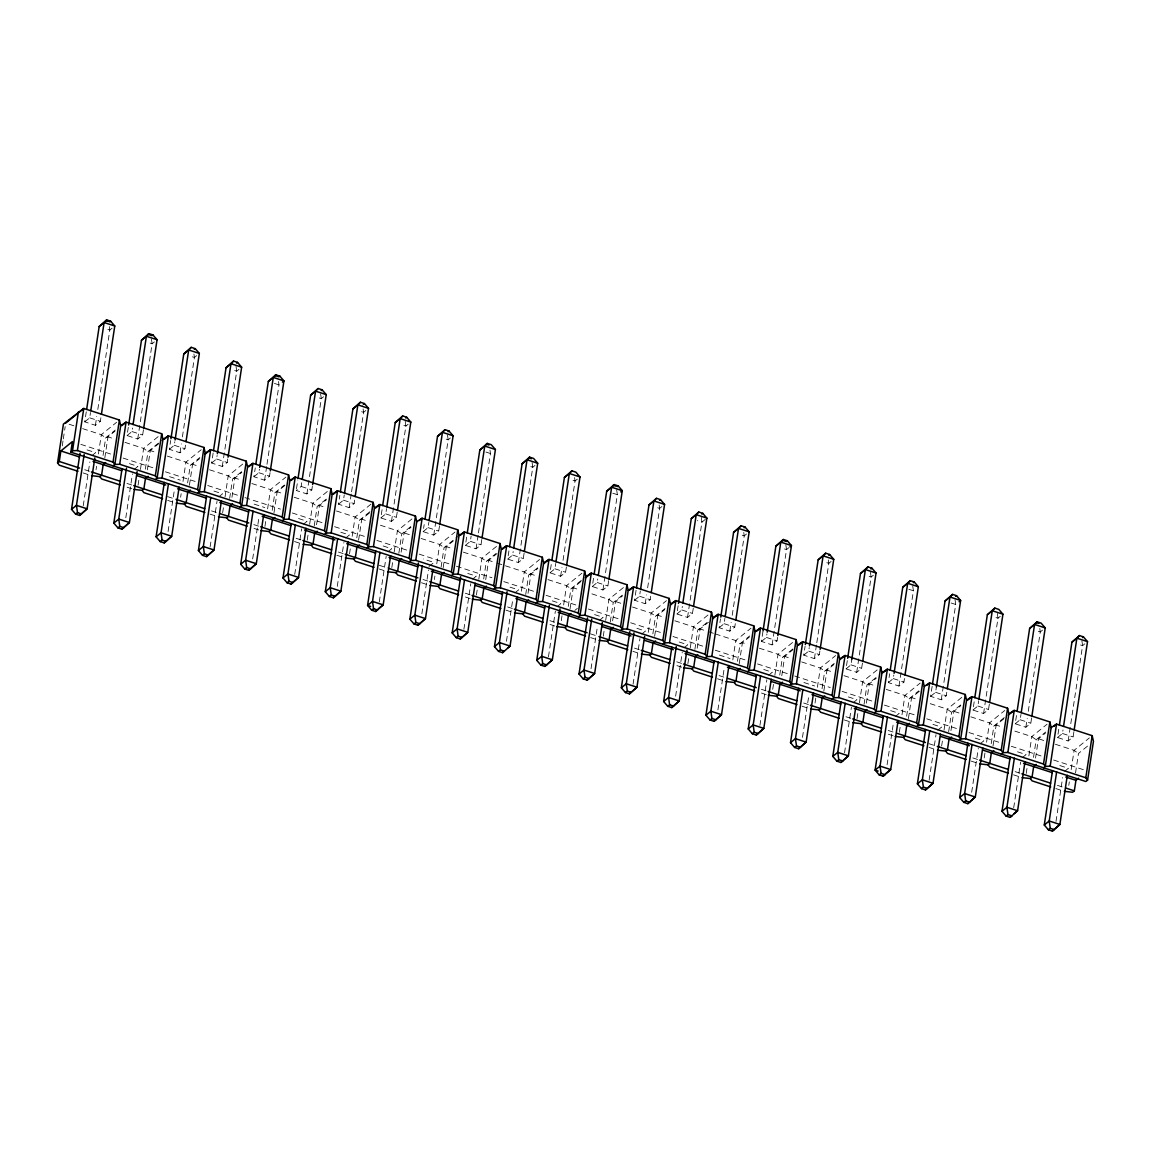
<?xml version="1.0" encoding="UTF-8"?>
<svg xmlns="http://www.w3.org/2000/svg" width="1151" height="1151" viewBox="0 0 1151 1151"><rect width="100%" height="100%" fill="white"/><g stroke="black" fill="none" stroke-linecap="round" stroke-linejoin="round"><path stroke-width="0.75" stroke-dasharray="5 3.75" d="M62.255 445.926L63.046 440.66M63.319 438.905L64.37 431.898M64.643 430.143L65.175 426.633M100.885 417.77L100.353 421.295L95.418 425.309L84.757 421.841L86.354 411.252M84.757 421.841L89.692 417.842L90.497 412.547M83.232 505.793L89.864 461.939M95.418 425.309L96.742 416.475M97.821 409.425L109.82 330.006L109 324.165M96.037 469.766L96.555 466.256M98.411 453.983L101.331 434.69L116.625 422.273M103.043 455.451L105.705 437.826L115.244 430.086M104.813 457.897L107.993 436.848L114.942 431.208M143.443 429.726L142.652 435.02L137.703 439.035L127.056 435.567L128.38 426.748M127.056 435.567L131.991 431.553L132.523 428.028M125.804 517.763L132.437 473.91M137.703 439.035L152.119 343.732L151.299 337.89M138.062 485.247L139.113 478.226M140.451 469.464L143.63 448.415L158.924 435.999M145.343 469.176L148.004 451.552L161.629 440.502M147.371 469.867L150.292 450.573L158.637 443.797M185.484 445.207L184.937 448.746L180.002 452.76L169.341 449.293L170.679 440.473M169.341 449.293L174.29 445.279L174.823 441.754M168.089 531.489L174.463 489.391M180.002 452.76L181.34 443.926M182.405 436.876L194.418 357.457L193.584 351.602M180.621 497.218L181.153 493.707M183.009 481.435L185.93 462.141L201.209 449.724M187.627 482.902L190.303 465.277L199.828 457.537M189.397 485.348L192.577 464.299L199.54 458.659M227.769 458.932L227.236 462.472L222.287 466.472L211.64 463.019L213.237 452.429M211.64 463.019L216.575 459.004L217.107 455.479M210.115 546.97L217.021 501.361M222.287 466.472L236.703 371.183L235.883 365.327M222.647 512.699L223.711 505.677M225.035 496.901L228.215 475.852L243.508 463.45M229.653 498.397L232.588 479.003L242.127 471.263M231.955 497.318L234.876 478.025L241.825 472.37M270.068 472.658L269.535 476.183L264.586 480.197L253.925 476.744L255.263 467.925M253.925 476.744L258.874 472.73L259.407 469.205M252.673 558.94L259.047 516.842M264.586 480.197L266.73 466.083M266.989 464.313L279.002 384.894L278.168 379.053M264.946 526.424L265.996 519.403M267.593 508.871L270.514 489.578L285.808 477.176M272.212 510.353L274.888 492.729L284.426 484.988M273.981 512.799L277.175 491.75L285.506 484.974M296.498 488.7L297.821 479.881M312.353 486.384L311.82 489.909L306.885 493.923L296.224 490.47L301.174 486.456L301.965 481.161M294.714 574.421L301.605 528.813M306.885 493.923L321.287 398.62L320.467 392.779M307.231 540.136L308.295 533.129M309.619 524.352L312.799 503.304L328.093 490.887M314.252 525.834L317.172 506.454L326.711 498.714M316.554 524.755L319.46 505.462L326.409 499.822M354.652 500.11L354.12 503.634L349.17 507.649L338.523 504.196L339.847 495.362M338.523 504.196L343.458 500.181L344.264 494.887M337.272 586.391L343.904 542.538M349.17 507.649L351.314 493.534M351.573 491.765L363.587 412.346L362.551 405.037M349.53 553.861L350.595 546.854M352.177 536.323L355.098 517.029L371.787 503.491M356.81 537.805L359.472 520.166L373.097 509.116M358.58 540.236L361.759 519.187L370.104 512.425M397.21 512.066L396.419 517.36L391.469 521.374L380.808 517.921L382.42 507.332M380.808 517.921L385.758 513.907L386.549 508.613M379.298 601.872L386.189 556.25M391.469 521.374L405.886 426.071L405.051 420.23M391.815 567.587L392.62 562.321M394.203 551.804L397.397 530.755L412.691 518.338M398.836 553.286L401.771 533.891L411.295 526.151M401.138 552.207L404.059 532.913L411.008 527.273M439.509 525.791L438.704 531.086L433.769 535.1L423.108 531.633L424.172 524.583M423.108 531.633L428.043 527.633L428.848 522.338M421.856 613.843L428.489 569.975M433.769 535.1L448.171 439.797L447.351 433.956M434.373 579.557L434.905 576.047M436.761 563.774L439.682 544.481L454.976 532.064M441.121 567.011L444.056 547.617L457.681 536.567M443.164 567.688L446.343 546.639L453.293 540.999M481.794 539.517L481.003 544.811L476.054 548.826L465.392 545.358L467.004 534.769M465.392 545.358L470.342 541.344L471.147 536.049M463.882 629.309L470.788 583.701M476.054 548.826L478.197 534.697M478.456 532.942L490.47 453.523L489.635 447.681M476.413 595.038L477.464 588.017M478.802 579.255L481.981 558.206L497.275 545.79M483.693 578.967L486.355 561.343L495.894 553.602M485.722 579.658L488.643 560.364L496.987 553.588M524.093 553.243L523.288 558.537L518.353 562.551L507.692 559.084L509.289 548.495M507.692 559.084L512.641 555.07L513.173 551.545M506.44 641.28L512.814 599.182M518.353 562.551L532.769 467.248L531.733 459.94M521.36 591.226L524.28 571.932L539.56 559.515M525.719 594.463L528.64 575.068L538.179 567.328M528.021 593.384L530.928 574.09L537.891 568.45M566.393 566.968L565.587 572.263L560.638 576.263L549.991 572.81L551.588 562.22M549.991 572.81L554.926 568.795L555.732 563.501M548.466 656.761L555.372 611.152M560.638 576.263L561.976 567.443M563.04 560.379L575.054 480.974L574.234 475.118M561.256 620.734L562.062 615.468M563.645 604.951L566.565 585.643L581.859 573.241M568.277 606.419L570.939 588.794L584.564 577.73M570.047 608.865L573.227 587.816L581.572 581.039M608.678 580.68L607.886 585.974L602.937 589.988L592.276 586.535L593.614 577.716M592.276 586.535L597.225 582.521L597.757 578.996M591.024 668.731L597.398 626.633M602.937 589.988L617.353 494.685L616.519 488.844M603.297 636.215L604.088 630.949M605.671 620.418L608.865 599.369L624.159 586.967M610.303 621.9L613.238 602.52L622.763 594.779M612.605 620.835L615.526 601.541L622.475 595.887M650.703 596.175L650.171 599.7L645.236 603.714L634.575 600.261L636.172 589.672M634.575 600.261L639.524 596.247L640.316 590.952M633.064 684.212L639.956 638.604M645.236 603.714L646.56 594.894M647.639 587.83L659.638 508.411L658.818 502.57M648.243 632.388L651.149 613.095L666.443 600.678M652.862 633.87L655.523 616.245L665.062 608.505M654.631 636.302L657.811 615.253L664.76 609.613M693.276 608.131L692.47 613.425L687.521 617.44L676.874 613.987L678.471 603.397M676.874 613.987L681.809 609.972L682.342 606.433M675.623 696.182L682.255 652.329M687.521 617.44L701.937 522.137L701.117 516.295M687.881 663.652L688.945 656.645M690.269 647.869L693.449 626.82L708.743 614.404M694.887 649.351L697.823 629.957L707.361 622.216M697.189 648.272L700.11 628.978L708.455 622.216M735.302 623.626L734.755 627.151L729.82 631.165L719.159 627.712L720.497 618.878M719.159 627.712L724.108 623.698L724.9 618.404M717.907 709.908L724.281 667.796M729.82 631.165L731.158 622.346M732.223 615.281L744.237 535.862L743.402 530.021M732.827 659.84L735.748 640.546L751.042 628.129M737.446 661.321L740.122 643.682L749.646 635.942M739.215 663.753L742.409 642.704L749.359 637.064M777.587 637.352L777.054 640.877L772.12 644.891L761.458 641.424L763.055 630.834M761.458 641.424L766.393 637.424L766.94 633.884M759.933 725.375L766.839 679.766M772.12 644.891L786.521 549.588L785.701 543.747M772.724 689.348L773.53 684.082M774.853 675.32L778.033 654.272L793.327 641.855M779.745 675.033L782.407 657.408L796.032 646.358M781.774 675.723L784.694 656.43L793.039 649.653M819.886 651.063L819.354 654.602L814.404 658.617L803.743 655.149L805.081 646.33M803.743 655.149L808.693 651.135L809.225 647.61M802.492 737.345L808.865 695.247M814.404 658.617L816.548 644.488M816.807 642.733L828.821 563.314L827.986 557.472M815.023 703.074L815.814 697.808M817.411 687.291L820.332 667.997L835.626 655.581M822.044 688.758L824.706 671.134L834.245 663.393M823.814 691.204L826.993 670.155L833.943 664.515M862.444 663.034L861.639 668.328L856.704 672.342L846.043 668.875L847.64 658.286M846.043 668.875L850.992 664.861L851.783 659.566M844.532 752.826L851.423 707.218M856.704 672.342L871.12 577.039L870.285 571.184M857.049 718.555L858.114 711.534M859.437 702.772L862.617 681.723L877.911 669.306M864.07 704.254L866.991 684.859L876.53 677.119M866.372 703.175L869.278 683.881L876.242 678.241M904.47 678.514L903.938 682.054L898.989 686.054L888.342 682.601L889.665 673.781M888.342 682.601L893.277 678.586L893.809 675.062M887.09 764.796L893.449 722.699M898.989 686.054L913.405 590.765L912.369 583.456M899.348 732.281L900.413 725.259M901.996 714.742L904.916 695.434L920.21 683.032M906.628 716.21L909.29 698.585L918.829 690.845M908.398 718.656L911.578 697.607L919.922 690.83M946.769 692.24L946.237 695.765L941.288 699.779L930.627 696.326L932.238 685.737M930.627 696.326L935.576 692.312L936.382 687.018M929.116 780.277L936.008 734.669M941.288 699.779L955.704 604.476L954.87 598.635M941.633 746.006L942.698 738.985M944.021 730.209L947.215 709.16L962.509 696.758M948.654 731.691L951.589 712.311L961.114 704.57M950.956 730.626L953.877 711.332L960.826 705.678M989.328 704.196L988.522 709.491L983.587 713.505L972.926 710.052L974.264 701.218M972.926 710.052L977.875 706.038L978.667 700.743M971.674 792.248L978.307 748.395M983.587 713.505L997.989 618.202L997.169 612.361M984.206 757.977L984.997 752.711M986.58 742.179L989.5 722.886L1004.794 710.469M991.212 743.661L993.874 726.036L1007.499 714.972M992.982 746.093L996.162 725.044L1004.506 718.282M1031.613 717.922L1030.821 723.216L1025.872 727.231L1015.225 723.778L1016.822 713.188M1015.225 723.778L1020.16 719.763L1020.966 714.469M1013.7 807.729L1020.606 762.12M1025.872 727.231L1027.21 718.411M1028.275 711.347L1040.288 631.928L1039.468 626.086M1026.232 773.443L1027.282 766.437M1028.879 755.905L1031.8 736.611L1047.093 724.195M1033.512 757.387L1036.173 739.748L1045.712 732.007M1035.54 758.063L1038.461 738.769L1045.41 733.129M1073.912 731.648L1073.106 736.942L1068.171 740.956L1057.51 737.503L1058.848 728.669M1057.51 737.503L1062.459 733.489L1062.992 729.95M1055.999 821.454L1062.632 777.587M1068.171 740.956L1082.587 645.653L1081.753 639.812M1068.79 785.414L1069.322 781.903M1071.178 769.631L1074.099 750.337L1089.378 737.92M1075.538 772.868L1078.473 753.473L1089.364 744.625M112.093 328.164L109.82 330.006L105.259 328.524M154.378 341.89L152.119 343.732L147.558 342.25M196.677 355.616L194.418 357.457L189.843 355.976M91.907 455.681L95.605 452.674L84.958 449.207M238.976 369.342L236.703 371.183L232.142 369.701M134.192 469.407L137.904 466.385L127.243 462.932M323.56 396.778L321.287 398.62L316.726 397.138M218.791 496.844L222.488 493.837L211.842 490.384M365.86 410.504L363.587 412.346L359.026 410.864M408.145 424.23L405.886 426.071L401.311 424.59M303.375 524.295L307.072 521.288L296.426 517.835M450.444 437.955L448.171 439.797L445.135 438.804M345.66 538.021L349.372 535.014L338.711 531.546M387.959 551.746L391.671 548.739L381.01 545.272M535.028 465.407L532.769 467.248L528.194 465.767M429.021 566.465L433.956 562.465L423.309 558.998M577.327 479.133L575.054 480.974L570.493 479.492M472.543 579.198L476.255 576.176L465.594 572.723M514.842 592.909L518.554 589.902L507.893 586.449M661.911 506.569L659.638 508.411L656.602 507.433M557.142 606.635L560.839 603.628L550.192 600.175M574.795 610.447L577.356 608.375M705.333 519.374L701.937 522.137L697.377 520.655M599.426 620.36L603.138 617.353L592.477 613.9M746.495 534.021L744.237 535.862L739.661 534.381M641.726 634.086L645.423 631.079L634.776 627.626M788.795 547.747L786.521 549.588L781.961 548.106M684.011 647.812L687.722 644.805L677.061 641.337M831.08 561.472L828.821 563.314L824.245 561.832M873.379 575.198L871.12 577.039L866.545 575.558M768.609 675.263L772.307 672.256L761.66 668.789M853.193 702.7L856.905 699.693L846.244 696.24M1000.262 616.361L997.989 618.202L993.428 616.72M895.478 716.426L899.19 713.419L888.529 709.966M1042.547 630.086L1040.288 631.928L1035.727 630.446M937.777 730.151L941.489 727.144L930.828 723.691M1084.846 643.812L1082.587 645.653L1079.537 644.661M980.077 743.877L983.774 740.87L973.127 737.417M1022.361 757.603L1026.073 754.596L1015.412 751.128M1064.661 771.328L1068.373 768.321L1057.711 764.854M274.427 383.412L279.002 384.894M485.909 452.041L490.47 453.523M612.778 493.204L617.353 494.685M908.844 589.283L913.405 590.765M951.129 602.995L955.704 604.476M89.692 417.842L100.353 421.295M131.991 431.553L142.652 435.02M174.29 445.279L184.937 448.746M216.575 459.004L227.236 462.472M258.874 472.73L269.535 476.183M301.174 486.456L311.82 489.909M343.458 500.181L354.12 503.634M385.758 513.907L396.419 517.36M428.043 527.633L438.704 531.086M470.342 541.344L481.003 544.811M512.641 555.07L523.288 558.537M554.926 568.795L565.587 572.263M597.225 582.521L607.886 585.974M639.524 596.247L650.171 599.7M681.809 609.972L692.47 613.425M724.108 623.698L734.755 627.151M766.393 637.424L777.054 640.877M808.693 651.135L819.354 654.602M850.992 664.861L861.639 668.328M893.277 678.586L903.938 682.054M935.576 692.312L946.237 695.765M977.875 706.038L988.522 709.491M1020.16 719.763L1030.821 723.216M1062.459 733.489L1073.106 736.942M69.089 424.23L74.182 425.884M82.671 428.632L101.331 434.69L105.705 437.826L107.993 436.848L113.086 438.502M124.97 442.358L143.63 448.415L148.004 451.552L150.292 450.573L157.083 452.775M167.255 456.084L185.93 462.141L190.303 465.277L192.577 464.299L199.368 466.5M209.554 469.795L228.215 475.852L232.588 479.003L234.876 478.025L241.667 480.226M251.839 483.521L270.514 489.578L274.888 492.729L277.175 491.75L283.952 493.952M294.138 497.246L312.799 503.304L317.172 506.454L319.46 505.462L324.553 507.116M336.437 510.972L355.098 517.029L359.472 520.166L361.759 519.187L368.55 521.389M380.42 525.244L397.397 530.755L401.771 533.891L404.059 532.913L410.835 535.114M421.021 538.423L439.682 544.481L444.056 547.617L446.343 546.639L453.134 548.84M463.321 552.149L481.981 558.206L486.355 561.343L488.643 560.364L495.434 562.566M497.131 563.112L524.28 571.932L528.64 575.068L530.928 574.09L536.021 575.745M547.905 579.586L566.565 585.643L570.939 588.794L573.227 587.816L580.018 590.017M591.887 593.873L608.865 599.369L613.238 602.52L615.526 601.541L622.303 603.743M632.489 607.037L651.149 613.095L655.523 616.245L657.811 615.253L664.602 617.454M674.788 620.763L693.449 626.82L697.823 629.957L700.11 628.978L706.901 631.18M708.599 631.741L713.678 633.381M715.375 633.942L735.748 640.546L740.122 643.682L742.409 642.704L747.488 644.359M759.372 648.214L778.033 654.272L782.407 657.408L784.694 656.43L791.485 658.631M801.672 661.94L820.332 667.997L824.706 671.134L826.993 670.155L833.784 672.357M843.956 675.666L862.617 681.723L866.991 684.859L869.278 683.881L876.069 686.082M886.256 689.377L904.916 695.434L909.29 698.585L911.578 697.607L918.369 699.808M930.238 703.664L947.215 709.16L951.589 712.311L953.877 711.332L958.956 712.973M970.84 716.828L989.5 722.886L993.874 726.036L996.162 725.044L1002.953 727.245M1014.837 731.101L1031.8 736.611L1036.173 739.748L1038.461 738.769L1045.252 740.971M1055.424 744.28L1074.099 750.337L1078.473 753.473M80.843 444.358L112.985 454.789M123.143 458.084L153.587 467.968M165.427 471.809L197.584 482.24M207.727 485.521L238.185 495.405M244.947 497.606L280.47 509.13M292.311 512.972L324.453 523.403M334.61 526.698L365.054 536.582M376.909 540.423L407.353 550.307M419.194 554.149L449.653 564.033M456.415 566.22L491.937 577.759M503.778 581.6L537.618 592.578M546.078 595.312L576.536 605.196M588.377 609.037L618.821 618.921M630.662 622.763L661.12 632.647M672.961 636.489L703.405 646.373M715.26 650.214L747.402 660.645M757.545 663.94L788.003 673.824M794.765 676.011L830.288 687.55M842.129 691.391L872.587 701.261M884.428 705.103L914.887 714.987M926.728 718.828L958.869 729.259M969.013 732.554L1002.852 743.532M1011.312 746.28L1041.756 756.164M1053.597 760.005L1084.055 769.89M169.542 476.658L180.203 480.111M254.126 504.109L264.788 507.562M719.361 655.063L730.022 658.53M803.945 682.514L814.606 685.967M84.67 469.709L91.433 471.91M126.955 483.434L132.034 485.089M167.557 496.613L174.333 498.8M211.539 510.886L216.618 512.526M253.839 524.611L258.917 526.252M296.138 538.337L302.9 540.524M338.423 552.048L343.502 553.703M379.024 565.227L387.484 567.975M423.021 579.5L428.086 581.154M465.306 593.225L470.385 594.88M507.605 606.951L514.368 609.152M549.89 620.677L554.969 622.317M590.492 633.856L597.268 636.043M634.489 648.128L639.553 649.768M676.774 661.839L681.852 663.494M719.073 675.565L725.835 677.766M761.358 689.291L766.437 690.945M803.657 703.016L808.736 704.671M845.956 716.742L851.021 718.382M888.241 730.468L893.32 732.108M928.843 743.647L937.302 746.38M972.84 757.919L977.904 759.559M1015.124 771.63L1020.203 773.285M1057.424 785.356L1062.502 787.011M83.088 472.932L89.879 475.133M127.085 487.204L132.178 488.858M167.672 500.383L174.463 502.584M209.971 514.109L216.762 516.31M253.968 528.381L259.047 530.035M294.555 541.545L301.346 543.747M336.855 555.271L343.645 557.472M379.154 568.997L385.93 571.198M421.439 582.723L428.23 584.924M465.436 596.995L470.529 598.649M506.023 610.174L512.814 612.375M550.02 624.446L555.113 626.101M590.621 637.611L597.398 639.827M632.906 651.337L639.697 653.538M676.903 665.609L681.996 667.263M717.505 678.788L724.281 680.989M761.487 693.06L766.58 694.715M802.089 706.239L808.88 708.44M844.374 719.965L851.164 722.166M888.371 734.237L893.464 735.892M928.972 747.402L935.749 749.618M971.257 761.128L978.048 763.329M1013.556 774.853L1020.347 777.054M1055.841 788.579L1062.632 790.78"/><path stroke-width="1.5" d="M77.995 471.277L59.334 465.22L57.55 462.889L63.42 424.1L83.778 408.447L119.402 420.014L120.697 425.669L114.827 464.443L113.086 465.853M57.55 462.889L59.291 461.479L60.874 450.947L72.384 441.61L70.801 452.142L1085.853 781.515L1087.58 780.105L1093.45 741.316L1092.17 735.662L1056.532 724.108L1051.151 727.59L1045.295 766.379L1043.554 767.789M70.801 452.142L72.527 450.732L78.397 411.943M72.527 450.732L77.405 450.545L83.778 408.447L65.708 423.122M94.814 457.925L87.116 508.8L79.635 515.447L75.649 514.152L71.52 509.361L80.009 453.221M86.627 409.497L99.173 326.553L106.655 319.892L110.64 321.201L114.769 325.992L101.417 414.231M84.152 454.472L76.47 505.347L77.491 512.655L75.649 514.152M90.771 410.778L104.108 322.539L106.655 319.892M1087.58 780.105L1085.796 777.759L1050.172 766.206L1045.295 766.379L1043.511 764.034L1007.873 752.481L1002.996 752.653L1001.212 750.323L965.574 738.755L960.697 738.928L958.912 736.597L923.289 725.029L918.412 725.202L916.628 722.871L880.99 711.304L876.112 711.476L874.328 709.145L838.691 697.578L833.828 697.751L832.044 695.42L796.406 683.852L791.528 684.025L789.744 681.694L754.106 670.127L749.229 670.314L747.445 667.968L711.822 656.415L706.944 656.588L705.16 654.243L669.522 642.69L664.645 642.862L662.861 640.531L627.223 628.964L622.36 629.137L620.562 626.806L584.938 615.238L580.061 615.411L578.277 613.08L542.639 601.513L537.762 601.685L535.978 599.354L500.34 587.787L495.477 587.96L493.693 585.629L458.055 574.061L453.177 574.234L451.393 571.903L415.756 560.336L410.878 560.523L409.094 558.177L373.471 546.624L368.593 546.797L366.809 544.452L331.171 532.899L326.294 533.071L324.51 530.74L288.872 519.173L284.009 519.346L282.211 517.015L246.587 505.447L241.71 505.62L239.926 503.289L204.288 491.722L199.411 491.894L197.627 489.563L162.003 477.996L157.126 478.169L155.342 475.838L119.704 464.27L114.827 464.443L113.043 462.112L119.402 420.014M119.704 464.27L126.063 422.172L161.701 433.74L162.982 439.394L157.126 478.169L155.385 479.579M137.113 471.651L129.416 522.525L121.934 529.172L117.934 527.877L113.82 523.086L122.035 468.702M128.653 424.978L141.458 340.264L148.939 333.617L152.939 334.912L157.068 339.718L143.717 427.956M126.452 468.198L118.754 519.072L119.79 526.381L117.934 527.877M133.056 424.503L146.407 336.265L148.939 333.617M155.342 475.838L161.701 433.74M162.003 477.996L168.363 435.898L204 447.466L205.281 453.12L199.411 491.894L197.684 493.304M179.139 487.132L171.715 536.251L164.233 542.898L160.234 541.603L156.104 536.812L164.334 482.427M170.938 438.704L183.757 353.99L191.239 347.343L195.238 348.638L199.353 353.443L186.016 441.682M168.478 483.679L161.054 532.798L162.09 540.107L160.234 541.603M175.081 439.984L188.692 349.976L191.239 347.343M197.627 489.563L204 447.466M204.288 491.722L210.662 449.624L246.285 461.191L247.58 466.831L241.71 505.62L239.969 507.03M221.424 500.858L214 549.977L206.518 556.624L202.518 555.329L198.404 550.523L206.633 496.153M213.511 450.66L226.056 367.716L233.524 361.069L237.523 362.364L241.652 367.169L228.042 457.177M210.777 497.405L203.339 546.524L204.374 553.818L202.518 555.329M217.381 453.71L230.991 363.702L233.524 361.069M239.926 503.289L246.285 461.191M246.587 505.447L252.947 463.349L288.584 474.917L289.865 480.557L284.009 519.346L282.268 520.756M263.723 514.583L256.299 563.702L248.817 570.349L244.818 569.054L240.703 564.249L248.918 509.879M255.795 464.385L268.341 381.441L275.823 374.794L279.822 376.089L283.937 380.895L270.327 470.888M253.062 511.116L245.638 560.235L246.674 567.544L244.818 569.054M259.68 467.435L273.291 377.427L275.823 374.794M282.211 517.015L288.584 474.917M288.872 519.173L295.246 477.075L330.884 488.643L332.164 494.283L326.294 533.071L324.553 534.481M306.022 528.309L298.584 577.428L291.102 584.075L287.117 582.78L282.988 577.975L291.217 523.59M298.095 478.111L310.641 395.167L318.122 388.52L322.107 389.815L326.237 394.606L312.626 484.614M295.361 524.842L287.937 573.961L288.973 581.269L287.117 582.78M302.238 479.391L315.575 391.153L318.122 388.52M324.51 530.74L330.884 488.643M331.171 532.899L337.545 490.801L373.169 502.354L374.449 508.008L368.593 546.797L366.852 548.207M348.307 542.035L340.883 591.154L333.402 597.801L329.402 596.506L325.287 591.7L333.502 537.316M340.379 491.837L352.925 408.893L360.407 402.246L364.407 403.541L368.536 408.332L355.184 496.57M337.66 538.567L330.222 587.686L331.258 594.995L329.402 596.506M344.523 493.117L357.875 404.879L360.407 402.246M366.809 544.452L373.169 502.354M373.471 546.624L379.83 504.526L415.468 516.08L416.748 521.734L410.878 560.523L409.152 561.933M375.801 551.041L367.572 605.426L371.701 610.217L375.701 611.526L383.182 604.865L390.606 555.746M382.679 505.562L395.225 422.618L402.706 415.971L406.706 417.266L410.821 422.057L397.483 510.296M379.945 552.293L372.521 601.412L373.557 608.721L371.701 610.217M386.822 506.843L400.174 418.604L402.706 415.971M409.094 558.177L415.468 516.08M415.756 560.336L422.129 518.238L457.753 529.805L459.048 535.46L453.177 574.234L451.437 575.644M432.905 569.472L425.467 618.591L417.986 625.238L414 623.943L409.871 619.152L418.36 563.012M424.978 519.288L437.524 436.344L445.005 429.683L448.991 430.992L453.12 435.783L439.768 524.022M422.244 566.019L414.82 615.138L415.842 622.446L414 623.943M429.122 520.569L442.459 432.33L445.005 429.683M451.393 571.903L457.753 529.805M458.055 574.061L464.414 531.963L500.052 543.531L501.332 549.185L495.477 587.96L493.736 589.37M475.19 583.197L467.766 632.316L460.285 638.963L456.285 637.668L452.17 632.877L460.659 576.737M467.263 533.014L479.809 450.055L487.29 443.408L491.29 444.703L495.419 449.509L482.068 537.747M464.544 579.744L457.105 628.863L458.141 636.172L456.285 637.668M471.406 534.294L484.758 446.056L487.29 443.408M493.693 585.629L500.052 543.531M500.34 587.787L506.713 545.689L542.351 557.257L543.632 562.911L537.762 601.685L536.021 603.095M517.49 596.923L510.066 646.042L502.584 652.689L498.584 651.394L494.455 646.603L502.685 592.218M509.562 546.739L522.108 463.781L529.589 457.134L533.589 458.429L537.704 463.234L524.367 551.473M507.102 591.715L499.405 642.589L500.44 649.898L498.584 651.394M513.706 548.02L527.043 459.767L529.589 457.134M535.978 599.354L542.351 557.257M542.639 601.513L549.013 559.415L584.636 570.982L585.931 576.622L580.061 615.411L578.32 616.821M560.048 608.893L552.351 659.768L544.869 666.415L540.869 665.12L536.754 660.314L544.984 605.944M551.861 560.451L564.393 477.507L571.874 470.86L575.874 472.155L580.003 476.96L566.652 565.199M549.387 605.44L541.689 656.315L542.725 663.609L540.869 665.12M556.005 561.746L569.342 473.493L571.874 470.86M578.277 613.08L584.636 570.982M584.938 615.238L591.297 573.14L626.935 584.708L628.216 590.348L622.36 629.137L620.619 630.547M602.347 622.619L594.65 673.493L587.168 680.14L583.169 678.845L579.039 674.04L587.542 617.914M594.146 574.176L606.692 491.232L614.174 484.585L618.173 485.88L622.288 490.686L608.951 578.924M591.686 619.152L583.989 670.026L585.025 677.335L583.169 678.845M598.29 575.457L611.641 487.218L614.174 484.585M620.562 626.806L626.935 584.708M627.223 628.964L633.597 586.866L669.235 598.434L670.515 604.074L664.645 642.862L662.904 644.272M644.632 636.345L636.935 687.219L629.453 693.866L625.468 692.571L621.339 687.766L629.827 631.626M636.445 587.902L648.991 504.958L656.473 498.311L660.458 499.606L664.587 504.397L651.236 592.65M633.971 632.877L626.288 683.752L627.324 691.06L625.468 692.571M640.589 589.183L653.926 500.944L656.473 498.311M662.861 640.531L669.235 598.434M669.522 642.69L675.882 600.592L711.519 612.145L712.8 617.799L706.944 656.588L705.203 657.998M686.931 650.07L679.234 700.945L671.752 707.592L667.753 706.297L663.638 701.491L671.853 647.107M678.471 603.397L691.276 518.684L698.758 512.037L702.757 513.332L706.887 518.123L693.535 606.361M676.27 646.603L668.573 697.477L669.609 704.786L667.753 706.297M682.874 602.908L696.226 514.67L698.758 512.037M705.16 654.243L711.519 612.145M711.822 656.415L718.181 614.317L753.819 625.871L755.099 631.525L749.229 670.314L747.503 671.724M728.957 665.537L721.533 714.656L714.052 721.317L710.052 720.008L705.923 715.217L714.152 660.832M720.771 617.123L733.575 532.409L741.057 525.762L745.057 527.057L749.172 531.848L735.834 620.087M718.296 662.084L710.872 711.203L711.908 718.512L710.052 720.008M725.173 616.634L738.525 528.395L741.057 525.762M747.445 667.968L753.819 625.871M754.106 670.127L760.48 628.029L796.104 639.596L797.398 645.251L791.528 684.025L789.787 685.435M771.256 679.263L763.818 728.382L756.336 735.029L752.351 733.734L748.222 728.943L756.452 674.558M763.055 630.834L775.875 546.135L783.356 539.474L787.342 540.783L791.471 545.574L777.86 635.582M760.595 675.81L753.171 724.929L754.193 732.237L752.351 733.734M767.199 632.129L780.81 542.121L783.356 539.474M789.744 681.694L796.104 639.596M796.406 683.852L802.765 641.754L838.403 653.322L839.683 658.976L833.828 697.751L832.087 699.161M813.541 692.988L806.117 742.107L798.636 748.754L794.636 747.459L790.521 742.668L798.736 688.284M805.355 644.56L818.16 559.846L825.641 553.199L829.641 554.494L833.756 559.3L820.145 649.308M802.88 689.535L795.456 738.654L796.492 745.963L794.636 747.459M809.498 645.84L823.109 555.847L825.641 553.199M832.044 695.42L838.403 653.322M838.691 697.578L845.064 655.48L880.702 667.048L881.983 672.702L876.112 711.476L874.372 712.886M855.84 706.714L848.402 755.833L840.935 762.48L836.935 761.185L832.806 756.394L841.036 702.009M847.64 658.286L860.459 573.572L867.94 566.925L871.94 568.22L876.055 573.025L862.718 661.264M845.179 703.261L837.755 752.38L838.791 759.689L836.935 761.185M851.783 659.566L865.394 569.558L867.94 566.925M874.328 709.145L880.702 667.048M880.99 711.304L887.363 669.206L922.987 680.773L924.282 686.413L918.412 725.202L916.671 726.612M883.321 715.735L875.105 770.105L879.22 774.911L883.22 776.206L890.701 769.559L898.125 720.44M890.212 670.242L902.744 587.298L910.225 580.651L914.225 581.946L918.354 586.751L905.003 674.99M887.479 716.987L880.04 766.106L881.076 773.4L879.22 774.911M894.082 673.292L907.693 583.284L910.225 580.651M916.628 722.871L922.987 680.773M923.289 725.029L929.648 682.931L965.286 694.499L966.567 700.139L960.697 738.928L958.97 740.338M940.425 734.165L933.001 783.284L925.519 789.931L921.519 788.636L917.39 783.831L925.62 729.461M932.497 683.967L945.043 601.023L952.524 594.376L956.524 595.671L960.639 600.477L947.302 688.715M929.763 730.698L922.339 779.817L923.375 787.126L921.519 788.636M936.382 687.018L949.992 597.009L952.524 594.376M958.912 736.597L965.286 694.499M965.574 738.755L971.948 696.657L1007.585 708.225L1008.866 713.865L1002.996 752.653L1001.255 754.063M982.724 747.891L975.285 797.01L967.804 803.657L963.819 802.362L959.689 797.557L967.919 743.172M974.796 697.693L987.342 614.749L994.824 608.102L998.809 609.397L1002.938 614.188L989.587 702.441M972.063 744.424L964.639 793.543L965.66 800.851L963.819 802.362M978.94 698.974L992.277 610.735L994.824 608.102M1001.212 750.323L1007.585 708.225M1007.873 752.481L1014.232 710.383L1049.87 721.936L1051.151 727.59M1025.009 761.617L1017.585 810.736L1010.103 817.383L1006.103 816.088L1001.989 811.282L1010.204 756.898M1017.081 711.419L1029.627 628.475L1037.109 621.828L1041.108 623.123L1045.237 627.914L1031.886 716.152M1014.362 758.149L1006.924 807.268L1007.959 814.577L1006.103 816.088M1021.225 712.699L1034.576 624.461L1037.109 621.828M1043.511 764.034L1049.87 721.936M1050.172 766.206L1056.532 724.108L1053.755 726.353M1067.308 775.328L1059.884 824.447L1052.402 831.108L1048.403 829.799L1044.274 825.008L1052.503 770.623M1059.38 725.144L1071.926 642.2L1079.408 635.553L1083.408 636.848L1087.522 641.639L1074.185 729.878M1056.647 771.875L1049.223 820.994L1050.259 828.303L1048.403 829.799M1063.524 726.425L1076.876 638.186L1079.408 635.553M1064.33 791.327L1072.603 792.262L1074.343 790.852L1075.926 780.32L1078.487 778.249M1085.796 777.759L1092.17 735.662M79.635 515.447L87.116 508.8L76.47 505.347L71.52 509.361M121.934 529.172L129.416 522.525L118.754 519.072L113.82 523.086M164.233 542.898L171.715 536.251L161.054 532.798L156.104 536.812M206.518 556.624L214 549.977L203.339 546.524L198.404 550.523M248.817 570.349L256.299 563.702L245.638 560.235L240.703 564.249M291.102 584.075L298.584 577.428L287.937 573.961L282.988 577.975M333.402 597.801L340.883 591.154L330.222 587.686L325.287 591.7M375.701 611.526L377.384 609.757M417.986 625.238L425.467 618.591L414.82 615.138L409.871 619.152M460.285 638.963L467.766 632.316L457.105 628.863L452.17 632.877M502.584 652.689L504.267 650.934M544.869 666.415L552.351 659.768L541.689 656.315L536.754 660.314M587.168 680.14L594.65 673.493L583.989 670.026L579.039 674.04M629.453 693.866L636.935 687.219L626.288 683.752L621.339 687.766M671.752 707.592L679.234 700.945L668.573 697.477L663.638 701.491M714.052 721.317L721.533 714.656L710.872 711.203L705.923 715.217M756.336 735.029L763.818 728.382L753.171 724.929L748.222 728.943M798.636 748.754L806.117 742.107L795.456 738.654L790.521 742.668M840.935 762.48L848.402 755.833L837.755 752.38L832.806 756.394M883.22 776.206L884.918 774.45M925.519 789.931L933.001 783.284L922.339 779.817L917.39 783.831M967.804 803.657L975.285 797.01L964.639 793.543L959.689 797.557M1010.103 817.383L1011.801 815.627M1052.402 831.108L1059.884 824.447L1049.223 820.994L1044.274 825.008M99.173 326.553L104.108 322.539L114.769 325.992M109.719 321.949L110.64 321.201M141.458 340.264L146.407 336.265L157.068 339.718M152.939 334.912L152.018 335.675L148.019 334.38M183.757 353.99L188.692 349.976L199.353 353.443M194.303 349.4L195.238 348.638M121.905 425.568L126.063 422.172L120.697 425.669M105.734 462.601L103.173 464.673L101.576 475.205L99.849 476.615L91.576 475.68M226.056 367.716L230.991 363.702L241.652 367.169M236.602 363.112L237.523 362.364M164.19 439.294L168.363 435.898L162.982 439.394M148.019 476.327L145.472 478.399L143.875 488.93L142.134 490.34L133.876 489.405M268.341 381.441L273.291 377.427L283.937 380.895L282.398 382.146M279.822 376.089L278.887 376.837L274.902 375.543M205.094 454.141L210.662 449.624L205.281 453.12M190.318 490.053L187.757 492.124L186.174 502.642L184.433 504.066L176.161 503.131M310.641 395.167L315.575 391.153L326.237 394.606M321.187 390.563L322.107 389.815M248.774 466.73L252.947 463.349L247.58 466.831M232.617 503.778L230.056 505.85L228.459 516.367L226.718 517.777L218.46 516.857M352.925 408.893L357.875 404.879L368.536 408.332M363.486 404.289L364.407 403.541M291.074 480.456L295.246 477.075L289.865 480.557M274.902 517.49L272.355 519.576L270.758 530.093L269.017 531.503L260.745 530.582M395.225 422.618L400.174 418.604L410.821 422.057M405.771 418.014L406.706 417.266M333.373 494.182L337.545 490.801L332.164 494.283M317.201 531.215L314.64 533.301L313.058 543.819L311.317 545.229L303.044 544.308M437.524 436.344L442.459 432.33L453.12 435.783M448.07 431.74L448.991 430.992M375.658 507.908L379.83 504.526L374.449 508.008M359.5 544.941L356.939 547.013L355.342 557.544L353.602 558.954L345.343 558.034M479.809 450.055L484.758 446.056L495.419 449.509M419.352 520.497L422.129 518.238L416.748 521.734M401.785 558.667L399.224 560.738L397.642 571.27L395.901 572.68L387.628 571.745M522.108 463.781L527.043 459.767L537.704 463.234M460.242 535.359L464.414 531.963L459.048 535.46M378.233 608.879L383.182 604.865L372.521 601.412L367.572 605.426L370.622 606.419M444.085 572.392L441.524 574.464L439.927 584.996L438.2 586.406L429.927 585.471M564.393 477.507L569.342 473.493L580.003 476.96M502.541 549.085L506.713 545.689L501.332 549.185M486.369 586.118L483.823 588.19L482.226 598.721L480.485 600.131L472.212 599.196M606.692 491.232L611.641 487.218L622.288 490.686L620.749 491.937M617.238 486.628L618.173 485.88M543.445 563.932L549.013 559.415L543.632 562.911M528.669 599.844L526.108 601.915L524.525 612.433L522.784 613.857L514.511 612.922M648.991 504.958L653.926 500.944L664.587 504.397M659.537 500.354L660.458 499.606M494.455 646.603L499.405 642.589L510.066 646.042L507.591 648.042M585.744 577.658L591.297 573.14L585.931 576.622M570.968 613.569L568.407 615.641L566.81 626.158L565.069 627.568L556.811 626.648M691.276 518.684L696.226 514.67L706.887 518.123M701.837 514.08L702.757 513.332M629.424 590.247L633.597 586.866L628.216 590.348M613.253 627.281L610.692 629.367L609.109 639.884L607.368 641.294L599.095 640.373M733.575 532.409L738.525 528.395L749.172 531.848M744.122 527.805L745.057 527.057M670.328 605.095L675.882 600.592L670.515 604.074M655.552 641.006L652.991 643.092L651.394 653.61L649.668 655.02L641.395 654.099M775.875 546.135L780.81 542.121L791.471 545.574L789.917 546.826M787.342 540.783L786.421 541.531L782.421 540.236M712.627 618.821L718.181 614.317L712.8 617.799M697.837 654.732L695.29 656.804L693.693 667.335L691.952 668.745L683.694 667.825M818.16 559.846L823.109 555.847L833.756 559.3M828.706 555.257L829.641 554.494M756.308 631.424L760.48 628.029L755.099 631.525M740.136 668.458L737.575 670.529L735.993 681.061L734.252 682.471L725.979 681.536M860.459 573.572L865.394 569.558L876.055 573.025M871.005 568.982L871.94 568.22M798.593 645.15L802.765 641.754L797.398 645.251M782.435 682.183L779.874 684.255L778.277 694.787L776.551 696.197L768.278 695.262M902.744 587.298L907.693 583.284L918.354 586.751M913.304 582.694L914.225 581.946M840.892 658.876L845.064 655.48L839.683 658.976M824.72 695.909L822.174 697.981L820.577 708.512L818.836 709.922L810.563 708.987M945.043 601.023L949.992 597.009L960.639 600.477L959.1 601.728M955.589 596.419L956.524 595.671M883.191 672.587L887.363 669.206L881.983 672.702M867.02 709.635L864.459 711.706L862.876 722.224L861.135 723.648L852.862 722.713M987.342 614.749L992.277 610.735L1002.938 614.188M926.872 685.19L929.648 682.931L924.282 686.413M909.319 723.36L906.758 725.432L905.161 735.949L903.42 737.359L895.161 736.439M1029.627 628.475L1034.576 624.461L1045.237 627.914M967.775 700.038L971.948 696.657L966.567 700.139M885.766 773.573L890.701 769.559L880.04 766.106L875.105 770.105L878.141 771.098M951.604 737.072L949.043 739.158L947.46 749.675L945.719 751.085L937.446 750.164M1071.926 642.2L1076.876 638.186L1087.522 641.639M1082.472 637.596L1083.408 636.848M1010.074 713.764L1014.232 710.383L1008.866 713.865M993.903 750.797L991.342 752.883L989.745 763.401L988.018 764.811L979.746 763.89M1036.188 764.523L1033.641 766.595L1032.044 777.126L1030.303 778.536L1022.045 777.616M1001.989 811.282L1006.924 807.268L1017.585 810.736L1013.873 813.743M105.719 320.654L108.381 321.517M486.369 444.171L489.031 445.034M528.654 457.882L531.33 458.76M613.253 485.334L615.914 486.197M1036.188 622.576L1038.849 623.439M77.405 450.545L113.043 462.112M60.874 450.947L79.491 456.99M93.03 461.378L121.776 470.716M137.012 475.651L165.773 484.988M177.614 488.83L206.374 498.167M219.899 502.555L248.659 511.893M262.198 516.281L290.958 525.604M304.497 530.007L334.941 539.877M346.782 543.732L375.543 553.055M389.081 557.444L417.842 566.781M431.366 571.169L460.127 580.507M475.363 585.442L502.426 594.233M515.965 598.621L544.725 607.958M558.249 612.346L587.01 621.684M602.246 626.619L630.993 635.956M644.531 640.344L673.292 649.668M685.133 653.523L713.893 662.847M727.432 667.235L756.193 676.572M771.415 681.507L800.175 690.845M812.016 694.686L840.777 704.024M854.315 708.412L883.076 717.749M896.6 722.137L925.361 731.475M940.597 736.41L969.343 745.747M982.882 750.135L1009.945 758.912M1023.484 763.314L1052.244 772.638M1065.783 777.026L1075.926 780.32M59.291 461.479L79.592 468.069M91.433 471.91L120.193 481.233M133.732 485.636L162.478 494.959M176.017 499.361L204.777 508.684M219.999 513.634L248.76 522.957M260.601 526.798L289.361 536.136M302.9 540.524L331.661 549.861M345.199 554.25L373.96 563.587M389.182 568.522L417.942 577.86M429.783 581.701L458.544 591.024M472.068 595.427L500.829 604.75M514.368 609.152L543.128 618.475M558.35 623.425L587.111 632.748M598.952 636.589L627.712 645.927M641.251 650.315L670.011 659.652M683.55 664.041L712.311 673.378M727.533 678.313L756.293 687.651M768.134 691.492L796.895 700.815M810.419 705.218L839.18 714.541M852.718 718.943L881.479 728.266M896.701 733.216L925.462 742.539M937.302 746.38L966.063 755.718M979.602 760.106L1008.362 769.443M1021.901 773.832L1050.647 783.169M1065.884 788.104L1074.343 790.852M120.294 485.003L101.633 478.945L99.849 476.615M162.593 498.728L143.918 492.671L142.134 490.34M204.878 512.454L186.217 506.397L184.433 504.066M247.177 526.18L228.517 520.123L226.718 517.777M289.476 539.905L270.802 533.848L269.017 531.503M331.761 553.617L313.101 547.559L311.317 545.229M374.061 567.342L355.386 561.285L353.602 558.954M416.345 581.068L397.685 575.011L395.901 572.68M458.645 594.794L439.984 588.736L438.2 586.406M500.944 608.519L482.269 602.462L480.485 600.131M543.229 622.245L524.568 616.188L522.784 613.857M585.528 635.971L566.867 629.914L565.069 627.568M627.813 649.696L609.152 643.639L607.368 641.294M670.112 663.408L651.452 657.35L649.668 655.02M712.411 677.133L693.736 671.076L691.952 668.745M754.696 690.859L736.036 684.802L734.252 682.471M796.996 704.585L778.335 698.528L776.551 696.197M839.295 718.31L820.62 712.253L818.836 709.922M881.58 732.036L862.919 725.979L861.135 723.648M923.879 745.762L905.204 739.705L903.42 737.359M966.164 759.487L947.503 753.43L945.719 751.085M1008.463 773.199L989.802 767.142L988.018 764.811M1050.762 786.924L1032.087 780.867L1030.303 778.536M77.491 512.655L81.491 513.95M119.79 526.381L123.79 527.676M162.09 540.107L166.075 541.402M204.374 553.818L208.374 555.127M246.674 567.544L250.673 568.839M288.973 581.269L292.958 582.564M331.258 594.995L335.258 596.29M373.557 608.721L377.557 610.016M415.842 622.446L419.842 623.741M458.141 636.172L462.141 637.467M500.44 649.898L504.426 651.193M542.725 663.609L546.725 664.918M585.025 677.335L589.024 678.63M627.324 691.06L631.309 692.355M669.609 704.786L673.608 706.081M711.908 718.512L715.908 719.807M754.193 732.237L758.192 733.532M796.492 745.963L800.492 747.258M838.791 759.689L842.777 760.984M881.076 773.4L885.076 774.709M923.375 787.126L927.375 788.421M965.66 800.851L969.66 802.146M1007.959 814.577L1011.959 815.872M1050.259 828.303L1054.244 829.598"/></g></svg>
